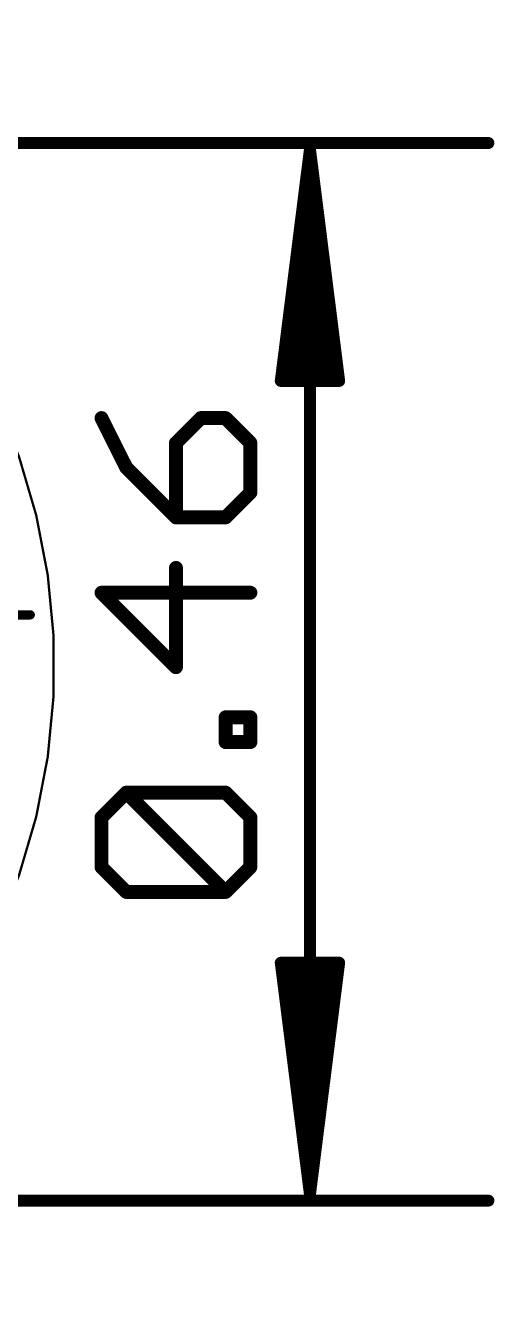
# Model space of a CAD drawing. Extents: x -14.2 to 11.8, y -7.1 to 7.1.
# Drawn here: x 6.67 to 11.79, y -7 to 7 of the extents above; entities that cross this region are included whole.
import ezdxf

# ---------------------------------------------------------------- set-up
doc = ezdxf.new("R2010")
doc.units = 0
for name, color, linetype in [('20', 53, 'CONTINUOUS'), ('21', 40, 'CONTINUOUS'), ('47', 253, 'CONTINUOUS')]:
    doc.layers.add(name, color=color, linetype=linetype)

msp = doc.modelspace()

# ---------------------------------------------------------------- linework, layer by layer
at = {"layer": '20', "const_width": 0.0254}
msp.add_lwpolyline([(0, -6.985, 1), (0, 6.985, 1), (0, -6.985)], format="xyb", dxfattribs=at)
at = {"layer": '21', "const_width": 0.1016}
msp.add_lwpolyline([(6.1128, 0.5588), (6.723, 0.5588)], dxfattribs=at)
at = {"layer": '21', "const_width": 0.0508}
msp.add_lwpolyline([(6.723, 0.5334, 1), (6.723, 0.5842)], format="xyb", dxfattribs=at)
at = {"layer": '47'}
for points, const_width in [([(0, 5.715), (11.729, 5.715)], 0.13), ([(9.779, 5.65), (9.4598, 3.115)], 0.13), ([(9.779, 5.65), (9.519, 3.115)], 0.13), ([(9.779, 5.65), (9.649, 3.115)], 0.13), ([(9.779, -5.777), (9.779, 5.65)], 0.13), ([(10.0982, 3.115), (9.779, 5.65)], 0.13), ([(9.909, 3.115), (9.779, 5.65)], 0.13), ([(10.039, 3.115), (9.779, 5.65)], 0.13), ([(9.4598, 3.115), (10.0982, 3.115)], 0.13), ([(7.5013, 2.7089), (7.7725, 2.1665)], 0.1524), ([(8.586, 2.7089), (8.3148, 2.4377)], 0.1524), ([(8.8571, 2.7089), (8.586, 2.7089)], 0.1524), ([(9.1283, 2.4377), (8.8571, 2.7089)], 0.1524), ([(8.3148, 2.4377), (8.3148, 1.6242)], 0.1524), ([(9.1283, 1.8954), (9.1283, 2.4377)], 0.1524), ([(7.7725, 2.1665), (8.3148, 1.6242)], 0.1524), ([(8.8571, 1.6242), (9.1283, 1.8954)], 0.1524), ([(8.3148, 1.6242), (8.8571, 1.6242)], 0.1524), ([(8.3148, -0.013), (8.3148, 1.0717)], 0.1524), ([(9.1283, 0.8005), (7.5013, 0.8005)], 0.1524), ([(7.5013, 0.8005), (8.3148, -0.013)], 0.1524), ([(8.8571, -0.8315), (8.8571, -0.5604)], 0.1524), ([(8.8571, -0.5604), (9.1283, -0.5604)], 0.1524), ([(9.1283, -0.5604), (9.1283, -0.8315)], 0.1524), ([(9.1283, -0.8315), (8.8571, -0.8315)], 0.1524), ([(7.5013, -1.6552), (7.7725, -1.384)], 0.1524), ([(7.7725, -1.384), (8.8571, -1.384)], 0.1524), ([(8.8571, -2.4687), (7.7725, -1.384)], 0.1524), ([(8.8571, -1.384), (9.1283, -1.6552)], 0.1524), ([(7.5013, -2.1975), (7.5013, -1.6552)], 0.1524), ([(9.1283, -1.6552), (9.1283, -2.1975)], 0.1524), ([(7.7725, -2.4687), (7.5013, -2.1975)], 0.1524), ([(9.1283, -2.1975), (8.8571, -2.4687)], 0.1524), ([(8.8571, -2.4687), (7.7725, -2.4687)], 0.1524), ([(9.779, -5.777), (9.4598, -3.242)], 0.13), ([(9.4598, -3.242), (10.0982, -3.242)], 0.13), ([(9.779, -5.777), (9.519, -3.242)], 0.13), ([(9.779, -5.777), (9.649, -3.242)], 0.13), ([(10.0982, -3.242), (9.779, -5.777)], 0.13), ([(9.909, -3.242), (9.779, -5.777)], 0.13), ([(10.039, -3.242), (9.779, -5.777)], 0.13), ([(0, -5.842), (11.729, -5.842)], 0.13)]:
    msp.add_lwpolyline(points, dxfattribs=dict(at, const_width=const_width))
for points, const_width in [([(11.729, 5.6825, 1), (11.729, 5.7475)], 0.065), ([(9.8115, 5.65, 1), (9.7465, 5.65)], 0.065), ([(9.8112, 5.6541, 1), (9.7468, 5.6459)], 0.065), ([(9.8115, 5.6483, 1), (9.7465, 5.6517)], 0.065), ([(9.8115, 5.6517, 1), (9.7465, 5.6483)], 0.065), ([(9.8113, 5.6533, 1), (9.7467, 5.6467)], 0.065), ([(9.8113, 5.6467, 1), (9.7467, 5.6533)], 0.065), ([(9.8112, 5.6459, 1), (9.7468, 5.6541)], 0.065), ([(9.4275, 3.1191, 1), (9.492, 3.1109)], 0.065), ([(9.4598, 3.1475, 1), (9.4598, 3.0825)], 0.065), ([(9.4867, 3.1183, 1), (9.5513, 3.1117)], 0.065), ([(9.6165, 3.1167, 1), (9.6815, 3.1133)], 0.065), ([(9.8765, 3.1133, 1), (9.9415, 3.1167)], 0.065), ([(10.0067, 3.1117, 1), (10.0713, 3.1183)], 0.065), ([(10.066, 3.1109, 1), (10.1305, 3.1191)], 0.065), ([(10.0982, 3.0825, 1), (10.0982, 3.1475)], 0.065), ([(7.5354, 2.7259, 1), (7.4672, 2.6918)], 0.0762), ([(8.586, 2.747, 1), (8.586, 2.6708)], 0.0762), ([(8.6129, 2.6819, 1), (8.559, 2.7358)], 0.0762), ([(8.8841, 2.7358, 1), (8.8302, 2.6819)], 0.0762), ([(8.8571, 2.6708, 1), (8.8571, 2.747)], 0.0762), ([(8.3529, 2.4377, 1), (8.2767, 2.4377)], 0.0762), ([(8.2879, 2.4646, 1), (8.3417, 2.4108)], 0.0762), ([(9.1664, 2.4377, 1), (9.0902, 2.4377)], 0.0762), ([(9.1014, 2.4108, 1), (9.1552, 2.4646)], 0.0762), ([(7.7994, 2.1935, 1), (7.7455, 2.1396)], 0.0762), ([(7.7384, 2.1495, 1), (7.8066, 2.1836)], 0.0762), ([(9.1552, 1.8684, 1), (9.1014, 1.9223)], 0.0762), ([(9.0902, 1.8954, 1), (9.1664, 1.8954)], 0.0762), ([(8.3148, 1.6623, 1), (8.3148, 1.5861)], 0.0762), ([(8.2879, 1.5973, 1), (8.3417, 1.6511)], 0.0762), ([(8.8302, 1.6511, 1), (8.8841, 1.5973)], 0.0762), ([(8.8571, 1.5861, 1), (8.8571, 1.6623)], 0.0762), ([(8.2767, 1.6242, 1), (8.3529, 1.6242)], 0.0762), ([(8.3529, 1.0717, 1), (8.2767, 1.0717)], 0.0762), ([(7.5283, 0.8275, 1), (7.4744, 0.7736)], 0.0762), ([(7.5013, 0.8386, 1), (7.5013, 0.7624)], 0.0762), ([(9.1283, 0.7624, 1), (9.1283, 0.8386)], 0.0762), ([(8.2767, -0.013, 1), (8.3529, -0.013)], 0.0762), ([(8.2879, -0.0399, 1), (8.3417, 0.014)], 0.0762), ([(8.8952, -0.5604, 1), (8.819, -0.5604)], 0.0762), ([(8.8571, -0.5223, 1), (8.8571, -0.5985)], 0.0762), ([(9.1664, -0.5604, 1), (9.0902, -0.5604)], 0.0762), ([(9.1283, -0.5985, 1), (9.1283, -0.5223)], 0.0762), ([(8.8571, -0.7934, 1), (8.8571, -0.8696)], 0.0762), ([(8.819, -0.8315, 1), (8.8952, -0.8315)], 0.0762), ([(9.0902, -0.8315, 1), (9.1664, -0.8315)], 0.0762), ([(9.1283, -0.8696, 1), (9.1283, -0.7934)], 0.0762), ([(7.7994, -1.3571, 1), (7.7455, -1.411)], 0.0762), ([(7.7725, -1.3459, 1), (7.7725, -1.4221)], 0.0762), ([(7.7994, -1.411, 1), (7.7455, -1.3571)], 0.0762), ([(8.8841, -1.3571, 1), (8.8302, -1.411)], 0.0762), ([(8.8571, -1.4221, 1), (8.8571, -1.3459)], 0.0762), ([(7.5394, -1.6552, 1), (7.4632, -1.6552)], 0.0762), ([(7.4744, -1.6283, 1), (7.5283, -1.6821)], 0.0762), ([(9.1664, -1.6552, 1), (9.0902, -1.6552)], 0.0762), ([(9.1014, -1.6821, 1), (9.1552, -1.6283)], 0.0762), ([(7.5283, -2.1706, 1), (7.4744, -2.2245)], 0.0762), ([(7.4632, -2.1975, 1), (7.5394, -2.1975)], 0.0762), ([(9.0902, -2.1975, 1), (9.1664, -2.1975)], 0.0762), ([(9.1552, -2.2245, 1), (9.1014, -2.1706)], 0.0762), ([(7.7725, -2.4306, 1), (7.7725, -2.5068)], 0.0762), ([(7.7455, -2.4956, 1), (7.7994, -2.4417)], 0.0762), ([(8.8302, -2.4417, 1), (8.8841, -2.4956)], 0.0762), ([(8.8302, -2.4956, 1), (8.8841, -2.4417)], 0.0762), ([(8.8571, -2.5068, 1), (8.8571, -2.4306)], 0.0762), ([(9.492, -3.2379, 1), (9.4275, -3.2461)], 0.065), ([(9.4598, -3.2095, 1), (9.4598, -3.2745)], 0.065), ([(9.5513, -3.2387, 1), (9.4867, -3.2453)], 0.065), ([(9.6815, -3.2403, 1), (9.6165, -3.2437)], 0.065), ([(9.9415, -3.2437, 1), (9.8765, -3.2403)], 0.065), ([(10.0713, -3.2453, 1), (10.0067, -3.2387)], 0.065), ([(10.1305, -3.2461, 1), (10.066, -3.2379)], 0.065), ([(10.0982, -3.2745, 1), (10.0982, -3.2095)], 0.065), ([(9.7468, -5.7729, 1), (9.8112, -5.7811)], 0.065), ([(9.7467, -5.7737, 1), (9.8113, -5.7803)], 0.065), ([(9.7465, -5.7787, 1), (9.8115, -5.7753)], 0.065), ([(9.7465, -5.7753, 1), (9.8115, -5.7787)], 0.065), ([(9.7465, -5.777, 1), (9.8115, -5.777)], 0.065), ([(9.7467, -5.7803, 1), (9.8113, -5.7737)], 0.065), ([(9.7468, -5.7811, 1), (9.8112, -5.7729)], 0.065), ([(11.729, -5.8745, 1), (11.729, -5.8095)], 0.065)]:
    msp.add_lwpolyline(points, format="xyb", dxfattribs=dict(at, const_width=const_width))

doc.saveas('drawing.dxf')
